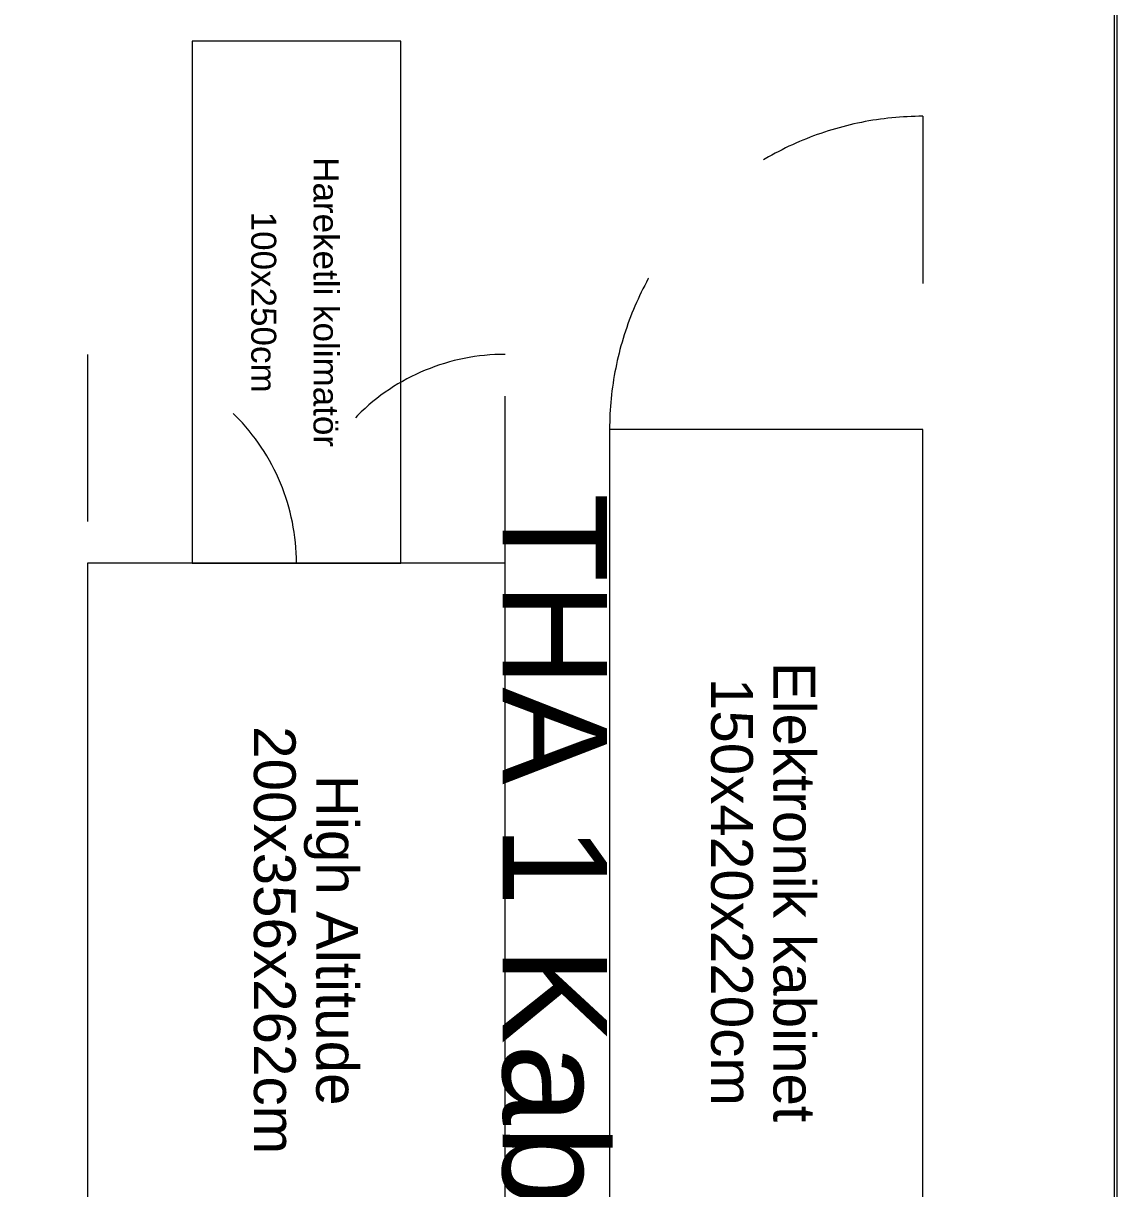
# Model space of a CAD drawing. Header units: centimetres. Extents: x 405464 to 563355, y 50011 to 66875.
# Drawn here: x 510849 to 511373, y 52606 to 53164 of the extents above; entities that cross this region are included whole.
import ezdxf
from ezdxf.enums import TextEntityAlignment as Align

# ---------------------------------------------------------------- set-up
doc = ezdxf.new("R2010")
doc.units = ezdxf.units.CM
doc.linetypes.add('DASHDOT', pattern=[25.4, 12.7, -6.35, 0, -6.35])
doc.linetypes.add('DASHED', pattern=[4, 2, -2])
doc.layers.get('0').update_dxf_attribs({"lineweight": 9})
doc.layers.add('-MH_Ad', color=1, linetype='Continuous', lineweight=9, true_color=0xff0000)
for name, color, linetype, lineweight in [('0-KRCN-MİMARİ-220526', 8, 'Continuous', 9), ('A_Aks', 30, 'DASHDOT', 9), ('DV_akustik', 31, 'Continuous', 13), ('MH_Alan', 51, 'Continuous', 9), ('TF_Cihaz', 20, 'Continuous', 13), ('TF_Mobilya', 142, 'Continuous', 9)]:
    doc.layers.add(name, color=color, linetype=linetype, lineweight=lineweight)
doc.layers.add('TF_Cihaz_yazı', color=5, linetype='Continuous')
doc.styles.add('MP_KAPI_POZ', font='arial.ttf')
doc.linetypes.add('BATTING', pattern='A,0.0001,-0.1,[134,ltypeshp.shx,S=0.1,R=0,X=-0.1,Y=0],-0.2,[134,ltypeshp.shx,S=0.1,R=180,X=0.1,Y=0],-0.1', length=0.4001)

# ---------------------------------------------------------------- blocks, each defined once
blk = doc.blocks.new('a_aks')
at = {"layer": 'A_Aks', "color": 8, "ltscale": 200}
blk.add_line((6880, 5308.05), (6880, -831.11), dxfattribs=at)
blk = doc.blocks.new('mimari_yeni_durum')
at = {"layer": 'A_Aks', "color": 8}
blk.add_blockref('a_aks', (0, 0), dxfattribs=at)
blk = doc.blocks.new('kombine_altyapı')
at = {"layer": 'TF_Cihaz', "color": 8}
for points in [[(6671.38, 893), (6571.38, 893), (6571.38, 643), (6671.38, 643)], [(6771.38, 287), (6921.38, 287), (6921.38, 707), (6771.38, 707)], [(6721.38, 287), (6721.38, 643), (6521.38, 643), (6521.38, 287)]]:
    blk.add_lwpolyline(points, close=True, dxfattribs=at)
at = {"layer": 'TF_Cihaz', "color": 8, "linetype": 'DASHED', "ltscale": 40}
for points in [[(6771.38, 707, -0.414214), (6921.38, 857), (6921.38, 707)], [(6721.38, 643), (6721.38, 743, 0.414214), (6621.38, 643, 0.414214), (6521.38, 743), (6521.38, 643)]]:
    blk.add_lwpolyline(points, format="xyb", dxfattribs=at)
at = {"layer": 'TF_Cihaz_yazı', "color": 8, "style": 'MP_KAPI_POZ'}
for s, height, p in [('Hareketli kolimatör', 12, (6635.57, 768)), ('100x250cm', 12, (6605.73, 768)), ('THA 1 Kabini', 50, (6745.19, 470.9)), ('Elektronik kabinet', 20, (6859.85, 485.54)), ('150x420x220cm', 20, (6830.01, 485.54)), ('200x356x262cm', 20, (6611.02, 462.44)), ('High Altitude', 20, (6640.87, 462.44))]:
    blk.add_text(s, height=height, rotation=270, dxfattribs=at).set_placement(p, align=Align.MIDDLE_CENTER)
blk = doc.blocks.new('A$C17b1b0ad')
at = {"layer": 'MH_Alan', "color": 8}
blk.add_lwpolyline([(4819, 88), (4819, 1661.5), (5199, 1661.5), (5199, 1620), (5311, 1620), (5311, 1655), (6452.5, 1655), (6452.5, 1620), (6507.5, 1620), (6507.5, 1661), (7013, 1661), (7013, 88)], dxfattribs=at)
blk = doc.blocks.new('duvarlar')
at = {"layer": 'DV_akustik', "color": 8}
blk.add_line((7013, 1661), (7013, 88), dxfattribs=at)
at = {"layer": 'DV_akustik', "color": 8, "linetype": 'BATTING', "ltscale": 2.5}
blk.add_line((7014.25, 1662.25), (7014.25, 88), dxfattribs=at)
blk = doc.blocks.new('A$C9e52caec')
at = {"layer": '-MH_Ad', "color": 8}
blk.add_blockref('A$C17b1b0ad', (0, 0), dxfattribs=at)
at = {"color": 8}
blk.add_blockref('mimari_yeni_durum', (0, 0), dxfattribs=at)
at = {"layer": 'TF_Mobilya', "color": 8}
blk.add_blockref('kombine_altyapı', (0, 0), dxfattribs=at)
blk.add_blockref('duvarlar', (0, 0))

msp = doc.modelspace()

# ---------------------------------------------------------------- block references
at = {"layer": '0-KRCN-MİMARİ-220526', "rotation": 359.999999999997}
msp.add_blockref('A$C9e52caec', (504358.27, 52262.37, 74), dxfattribs=at)

doc.saveas('drawing.dxf')
